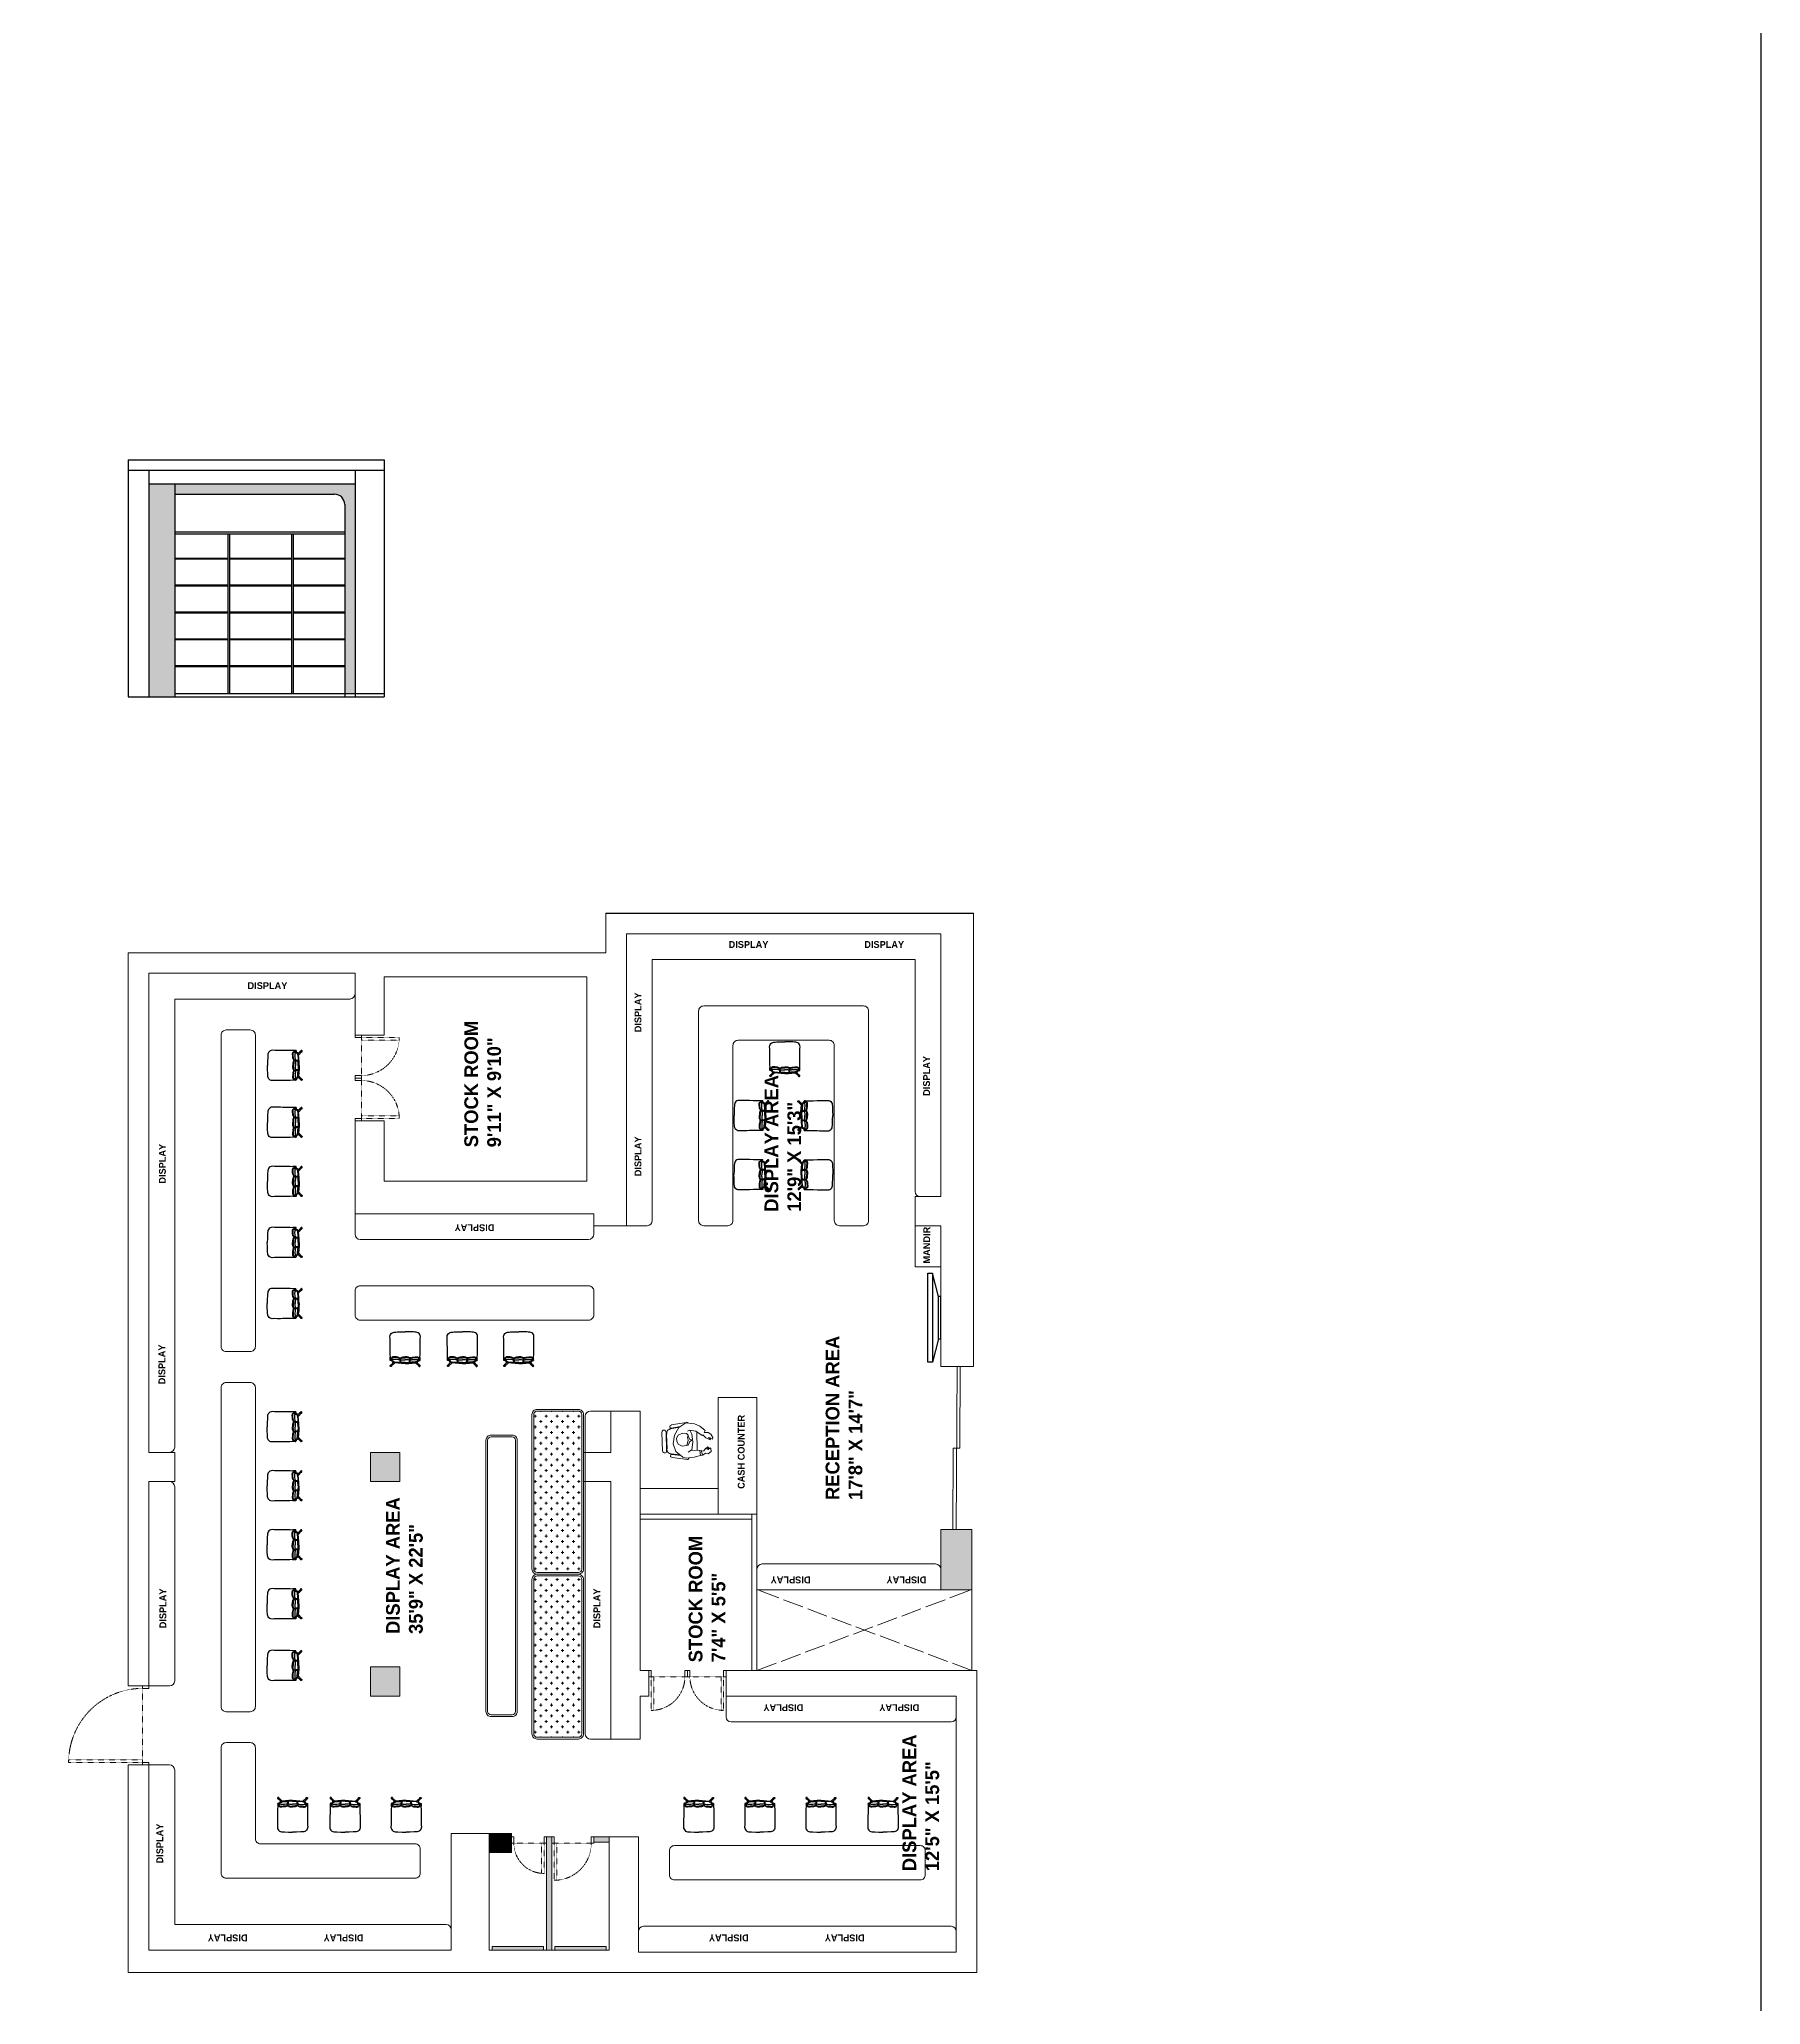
# Model space of a CAD drawing. Header units: inches. Extents: x -4677 to 18437, y -5264 to 2453.
# Drawn here: x 10572 to 11575, y -4541 to -3397 of the extents above; entities that cross this region are included whole.
import ezdxf

# ---------------------------------------------------------------- set-up
doc = ezdxf.new("R2010")
doc.units = ezdxf.units.IN
for name, pattern in [('ACAD_ISO02W100', [15, 12, -3]), ('AUDIT_D_060311083008-3', [0]), ('DASHED2', [0.375, 0.25, -0.125]), ('HIDDEN', [0.375, 0.25, -0.125])]:
    doc.linetypes.add(name, pattern=pattern)
for name, color, linetype in [('A-DOOR', 251, 'AUDIT_D_060311083008-3'), ('A-Door-Frame', 1, 'Continuous'), ('A-Door-Swing', 8, 'HIDDEN'), ('IEL-HATCH-002', 7, 'Continuous'), ('line_cad-block.com', 250, 'Continuous'), ('PDF11_PDF_CH', 7, 'Continuous')]:
    doc.layers.add(name, color=color, linetype=linetype)
doc.styles.add('HEMI', font='stylu.ttf')

# ---------------------------------------------------------------- blocks, each defined once
blk = doc.blocks.new('*U7')
at = {"layer": 'A-Door-Frame', "lineweight": 5}
for p, q in [((0, -100), (0, 0)), ((668, -100), (668, 0))]:
    blk.add_line(p, q, dxfattribs=at)
for points in [[(0, -100), (40, -100), (40, 0), (0, 0)], [(668, -100), (628, -100), (628, 0), (668, 0)]]:
    blk.add_lwpolyline(points, dxfattribs=at)
at = {"layer": 'A-Door-Swing', "linetype": 'DASHED2', "lineweight": 5}
blk.add_line((45, 0), (633, 0), dxfattribs=at)
blk.add_lwpolyline([(40, 0), (40, 588), (80, 588), (80, 0)], close=True, dxfattribs=at)
blk.add_arc((40, 0), 588, 360, 90, dxfattribs=at)
blk = doc.blocks.new('*U8')
at = {"layer": 'A-Door-Frame', "lineweight": 5}
for p, q in [((0, -100), (0, 0)), ((559, -100), (559, 0))]:
    blk.add_line(p, q, dxfattribs=at)
for points in [[(0, -100), (40, -100), (40, 0), (0, 0)], [(559, -100), (519, -100), (519, 0), (559, 0)]]:
    blk.add_lwpolyline(points, dxfattribs=at)
at = {"layer": 'A-Door-Swing', "linetype": 'DASHED2', "lineweight": 5}
blk.add_line((44, 0), (523, 0), dxfattribs=at)
blk.add_lwpolyline([(40, 0), (40, 479), (80, 479), (80, 0)], close=True, dxfattribs=at)
blk.add_arc((40, 0), 479, 360, 90, dxfattribs=at)
blk = doc.blocks.new('wf')
at = {"layer": 'PDF11_PDF_CH', "lineweight": 5}
for points in [[(-7099.3, -1906.5), (-7098.7, -1901.3, -0.458817), (-7095.7, -1898.8)], [(-7085.9, -1898.3, 0.414213), (-7085, -1897.3), (-7085, -1896.9)], [(-7102, -1910.7, 0.414214), (-7101, -1911.6), (-7101.1, -1911.6)], [(-7099, -1901.8, 0.414213), (-7100, -1900.8), (-7099.9, -1900.8)], [(-7082.8, -1906.5), (-7083.7, -1901.4, -0.414214), (-7082.8, -1900.4)]]:
    blk.add_lwpolyline(points, format="xyb", dxfattribs=at)
for points in [[(-7098.2, -1897.2), (-7098.2, -1897.6)], [(-7086, -1895.9), (-7097.3, -1896.2)], [(-7097.2, -1898.6), (-7086, -1898.3)], [(-7095.8, -1898.9), (-7087.3, -1898.6)], [(-7100.9, -1901.8), (-7102, -1910.7)], [(-7099.7, -1906.9), (-7099, -1901.7)], [(-7096.4, -1913.3), (-7097.7, -1911.1)], [(-7093.6, -1910.3), (-7092.5, -1910.8), (-7090.8, -1911.1), (-7089.2, -1910.8), (-7087.8, -1911.2), (-7086.9, -1910.1), (-7086.6, -1908), (-7087.8, -1905.3), (-7089.5, -1904.4), (-7091.4, -1904.5), (-7093.1, -1905.3), (-7094.2, -1907.6), (-7093.6, -1911.2), (-7091.5, -1912.1), (-7091, -1913.1), (-7090.6, -1913), (-7090.2, -1912), (-7088.2, -1911.2)], [(-7085, -1912.1), (-7085.5, -1910.8)], [(-7084.1, -1900.9), (-7083.2, -1906)], [(-7082.8, -1900.3), (-7082.9, -1900.4)], [(-7081.9, -1901.3), (-7080.4, -1910.1)], [(-7096.8, -1917.9), (-7099.6, -1918.3)], [(-7097.2, -1918.9), (-7099.6, -1919.5)], [(-7096, -1916.3), (-7086, -1916.1)]]:
    blk.add_lwpolyline(points, dxfattribs=at)
blk.add_lwpolyline([(-7096.5, -1913.3), (-7091.8, -1913.9), (-7087.3, -1913.3), (-7085, -1912.1), (-7085.4, -1915.6), (-7088.1, -1919.3), (-7087.7, -1919.7), (-7089.4, -1921.4), (-7090.6, -1924), (-7090.1, -1924.2), (-7089.1, -1922.9), (-7089.3, -1923.9), (-7090.2, -1925.4), (-7089.1, -1925.6), (-7087.2, -1924.3), (-7086.3, -1922.7), (-7086.2, -1920.4), (-7085.1, -1921), (-7082.6, -1917.9), (-7081.3, -1914.9), (-7080.7, -1909.7), (-7083.4, -1905.7), (-7087.8, -1903.1), (-7092.8, -1902.5), (-7097.3, -1903.9), (-7100.6, -1908), (-7101.3, -1910), (-7100.6, -1914.7), (-7099.7, -1918.3), (-7099.5, -1919.4), (-7098.3, -1921.5), (-7098.7, -1922.7), (-7097.4, -1924.5), (-7095.5, -1924.4), (-7095.2, -1923.9), (-7096.1, -1922.8), (-7096, -1922), (-7095.2, -1922.9), (-7094.7, -1922.7), (-7095.5, -1921.2), (-7097, -1920.2), (-7097.2, -1918.9), (-7096.7, -1918.9), (-7096.9, -1917.8), (-7096.7, -1917.7)], close=True, dxfattribs=at)
for centre, radius, start, end in [((-7097.2, -1897.3), 0.983, 90.3735, 180.3735), ((-7097.2, -1897.6), 0.983, 180.9887, 270.9888), ((-7086.7, -1901.3), 2.61, 5.8667, 102.464), ((-7085.9, -1897), 0.983, 1.8072, 91.8073), ((-7099.8, -1901.8), 0.983, 91.192, 181.192), ((-7082.9, -1901.4), 0.983, 1.604, 91.604), ((-7081.3, -1910.2), 0.983, 295.8673, 1.5711), ((-7101.1, -1910.5), 1.15, 271.0278, 275.4764), ((-7096.1, -1912.3), 4.02, 263.3806, 271.247), ((-7086.1, -1912.1), 4.02, 271.5931, 275.6031)]:
    blk.add_arc(centre, radius, start, end, dxfattribs=at)
blk = doc.blocks.new('*U12')
at = {"layer": 'A-Door-Frame', "lineweight": 5}
for p, q in [((0, -100), (0, 0)), ((682, -100), (682, 0))]:
    blk.add_line(p, q, dxfattribs=at)
for points in [[(0, -100), (40, -100), (40, 0), (0, 0)], [(682, -100), (642, -100), (642, 0), (682, 0)]]:
    blk.add_lwpolyline(points, dxfattribs=at)
at = {"layer": 'A-Door-Swing', "linetype": 'DASHED2', "lineweight": 5}
blk.add_line((45, 0), (647, 0), dxfattribs=at)
blk.add_lwpolyline([(40, 0), (40, 602), (80, 602), (80, 0)], close=True, dxfattribs=at)
blk.add_arc((40, 0), 602, 360, 90, dxfattribs=at)
blk = doc.blocks.new('*U13')
at = {"layer": 'A-Door-Frame', "lineweight": 5}
for p, q in [((0, -100), (0, 0)), ((614, -100), (614, 0))]:
    blk.add_line(p, q, dxfattribs=at)
for points in [[(0, -100), (40, -100), (40, 0), (0, 0)], [(614, -100), (574, -100), (574, 0), (614, 0)]]:
    blk.add_lwpolyline(points, dxfattribs=at)
at = {"layer": 'A-Door-Swing', "linetype": 'DASHED2', "lineweight": 5}
blk.add_line((45, 0), (578, 0), dxfattribs=at)
blk.add_lwpolyline([(40, 0), (40, 534), (80, 534), (80, 0)], close=True, dxfattribs=at)
blk.add_arc((40, 0), 534, 360, 90, dxfattribs=at)
blk = doc.blocks.new('erh')
at = {"ltscale": 7}
for p, q in [((3599.4, 764.2), (3585.8, 760.7)), ((3624, 764.2), (3637.6, 760.7))]:
    blk.add_line(p, q, dxfattribs=at)
for p, q in [((3624, 765.5), (3599.4, 765.5)), ((3599.4, 765.5), (3599.4, 764.2)), ((3624, 764.2), (3599.4, 764.2)), ((3624, 764.2), (3624, 765.5))]:
    blk.add_line(p, q)
blk.add_lwpolyline([(3585.8, 760.7), (3637.6, 760.7), (3637.6, 758), (3585.8, 758)], close=True, dxfattribs=at)
blk = doc.blocks.new('*U9')
at = {"layer": 'A-Door-Frame', "lineweight": 5}
for p, q in [((0, -100), (0, 0)), ((1255, -100), (1255, 0))]:
    blk.add_line(p, q, dxfattribs=at)
for points in [[(0, -100), (40, -100), (40, 0), (0, 0)], [(1255, -100), (1215, -100), (1215, 0), (1255, 0)]]:
    blk.add_lwpolyline(points, dxfattribs=at)
at = {"layer": 'A-Door-Swing', "linetype": 'DASHED2', "lineweight": 5}
blk.add_line((51, 0), (1225, 0), dxfattribs=at)
blk.add_lwpolyline([(40, 0), (40, 1175), (80, 1175), (80, 0)], close=True, dxfattribs=at)
blk.add_arc((40, 0), 1175, 360, 90, dxfattribs=at)
blk = doc.blocks.new('LEADCHAIR Executive 2014')
at = {"layer": 'line_cad-block.com', "color": 252, "true_color": 0x939598}
for points in [[(-256, 130), (-260, 128), (-262, 121), (-263, 116), (-265, 102), (-267, 55), (-267, -5), (-269, -78), (-270, -119), (-270, -168), (-270, -225), (-272, -265), (-270, -285), (-263, -303), (-251, -320), (-234, -334), (-217, -342), (-199, -346), (-170, -348), (-146, -350), (-73, -353), (0, -354)], [(-239, 254), (-241, 256), (-243, 261), (-246, 264), (-249, 267), (-253, 268), (-257, 268), (-260, 267), (-264, 264), (-266, 261), (-267, 257), (-267, 253), (-266, 250), (-264, 246), (-260, 244), (-254, 240)], [(-265, 159), (-265, 159), (-266, 159), (-266, 150), (-266, 142), (-266, 139), (-266, 104)], [(-263, 146), (-264, 146), (-264, 146), (-265, 145), (-265, 144), (-266, 131)], [(-186, 201), (-248, 262), (-251, 265), (-253, 265), (-256, 265), (-259, 265), (-262, 262), (-264, 260), (-265, 257), (-264, 254), (-264, 251), (-262, 249), (-241, 227), (-211, 196)], [(0, 214), (-64, 213), (-127, 208), (-190, 201), (-202, 199), (-211, 196), (-219, 194), (-223, 191), (-227, 184), (-247, 135), (-249, 131), (-251, 130), (-253, 131), (-255, 136), (-259, 147), (-262, 153), (-265, 159)], [(-234, 166), (-245, 164), (-252, 163), (-265, 159)], [(0, 210), (-63, 207), (-126, 203), (-190, 196), (-196, 195), (-204, 193), (-210, 192), (-216, 190), (-220, 188), (-223, 184), (-226, 176), (-245, 133), (-251, 124), (-253, 125), (-263, 146)], [(-98, 152), (-96, 152), (-93, 152), (-92, 152), (-93, 147), (-93, 143), (-94, 138), (-94, 134), (-95, 129), (-96, 124), (-96, 123), (-102, 120), (-107, 118), (-111, 116), (-128, 112), (-140, 110), (-170, 108), (-192, 107), (-204, 107), (-224, 108), (-229, 109), (-241, 113), (-244, 114), (-241, 121), (-237, 132), (-233, 142), (-232, 146), (-229, 151)], [(-96, 123), (-99, 119), (-107, 112), (-117, 105), (-131, 101), (-157, 98), (-180, 97), (-198, 95), (-214, 95), (-221, 97), (-227, 99), (-233, 101), (-237, 105), (-240, 108), (-242, 112), (-243, 113)], [(-92, 195), (-90, 194), (-89, 192), (-90, 180), (-92, 155), (-99, 151), (-106, 149), (-116, 146), (-120, 145), (-142, 142), (-168, 141), (-190, 141), (-206, 142), (-224, 145), (-230, 146), (-230, 147), (-228, 153), (-221, 173), (-219, 176), (-217, 178), (-210, 181), (-199, 184), (-193, 185), (-186, 187), (-130, 192), (-111, 193), (-92, 195)], [(-102, 115), (-89, 115)], [(-89, 115), (-86, 115), (-81, 114), (-73, 111)], [(-71, 153), (-76, 153), (-79, 152), (-80, 152), (-80, 149), (-81, 144), (-82, 136), (-83, 130), (-84, 124), (-67, 117), (-50, 115), (0, 113)], [(-84, 124), (-73, 110), (-68, 107), (-60, 103), (-48, 100), (-39, 99), (-34, 98), (0, 98)], [(0, 198), (-74, 197), (-74, 195), (-75, 193), (-76, 181), (-79, 156), (-78, 155), (-76, 154), (-71, 152), (-57, 148), (-44, 147), (-25, 146), (0, 146)], [(0, 214), (64, 213), (127, 208), (190, 201), (202, 199), (211, 196), (219, 194), (223, 191), (227, 184), (247, 135), (249, 131), (251, 130), (253, 131), (255, 136), (259, 147), (262, 153), (265, 159)], [(0, 210), (63, 207), (126, 203), (190, 196), (196, 195), (204, 193), (210, 192), (216, 190), (220, 188), (223, 184), (226, 176), (245, 133), (251, 124), (253, 125), (263, 146)], [(0, 198), (74, 197), (74, 195), (75, 193), (76, 181), (79, 156), (78, 155), (76, 154), (71, 152), (57, 148), (44, 147), (25, 146), (0, 146)], [(71, 153), (76, 153), (79, 152), (80, 152), (80, 149), (81, 144), (82, 136), (83, 130), (84, 124), (67, 117), (50, 115), (0, 113)], [(256, 130), (260, 128), (262, 121), (263, 116), (265, 102), (267, 55), (267, -5), (269, -78), (270, -119), (270, -168), (270, -225), (272, -265), (270, -285), (263, -303), (251, -320), (234, -334), (217, -342), (199, -346), (170, -348), (146, -350), (73, -353), (0, -354)], [(84, 124), (73, 110), (68, 107), (60, 103), (48, 100), (39, 99), (34, 98), (0, 98)], [(89, 115), (86, 115), (81, 114), (73, 111)], [(92, 195), (90, 194), (89, 192), (90, 180), (92, 155), (99, 151), (106, 149), (116, 146), (120, 145), (142, 142), (168, 141), (190, 141), (206, 142), (224, 145), (230, 146), (230, 147), (228, 153), (221, 173), (219, 176), (217, 178), (210, 181), (199, 184), (193, 185), (186, 187), (130, 192), (111, 193), (92, 195)], [(102, 115), (89, 115)], [(98, 152), (96, 152), (93, 152), (92, 152), (93, 147), (93, 143), (94, 138), (94, 134), (95, 129), (96, 124), (96, 123), (102, 120), (107, 118), (111, 116), (128, 112), (140, 110), (170, 108), (192, 107), (204, 107), (224, 108), (229, 109), (241, 113), (244, 114), (241, 121), (237, 132), (233, 142), (232, 146), (229, 151)], [(96, 123), (99, 119), (107, 112), (117, 105), (131, 101), (157, 98), (180, 97), (198, 95), (214, 95), (221, 97), (227, 99), (233, 101), (237, 105), (240, 108), (242, 112), (243, 113)], [(186, 201), (248, 262), (251, 265), (253, 265), (256, 265), (259, 265), (262, 262), (264, 260), (265, 257), (264, 254), (264, 251), (262, 249), (241, 227), (211, 196)], [(234, 166), (245, 164), (252, 163), (265, 159)], [(239, 254), (241, 256), (243, 261), (246, 264), (249, 267), (253, 268), (257, 268), (260, 267), (264, 264), (266, 261), (267, 257), (267, 253), (266, 250), (264, 246), (260, 244), (254, 240)], [(263, 146), (264, 146), (264, 146), (265, 145), (265, 144), (266, 131)], [(265, 159), (265, 159), (266, 159), (266, 150), (266, 142), (266, 139), (266, 104)]]:
    blk.add_lwpolyline(points, dxfattribs=at)

msp = doc.modelspace()

# ---------------------------------------------------------------- hatches: boundary and pattern name
at = {"layer": 'IEL-HATCH-002', "true_color": 0x939598, "transparency": 33554687}
h = msp.add_hatch(color=252, dxfattribs=at)
h.dxf.hatch_style = 1
h.paths.add_polyline_path([(9648.4, -3662.13), (9487.4, -3662.13), (9487.4, -3784.13), (9493.4, -3784.13), (9493.4, -3674.13, -0.4142136), (9499.4, -3668.13), (9648.4, -3668.13)])
h.paths.add_polyline_path([(9663.4, -3662.13), (9648.4, -3662.13), (9648.4, -3784.13), (9663.4, -3784.13)])
h.paths.add_polyline_path([(10182.61, -3655.71), (9924.64, -3655.71), (9924.64, -3661.61), (10170.64, -3661.61, -0.4142136), (10176.64, -3667.61), (10176.61, -3777.71), (10182.59, -3777.71)])
h.paths.add_polyline_path([(10463.61, -3655.71), (10199.61, -3655.71), (10199.61, -3777.71), (10205.61, -3777.71), (10205.61, -3667.71, -0.4142136), (10211.61, -3661.71), (10463.61, -3661.71)])
h.paths.add_polyline_path([(10478.61, -3655.71), (10463.61, -3655.71), (10463.61, -3777.71), (10478.61, -3777.71)])
h.paths.add_polyline_path([(9909.61, -3655.71), (9909.61, -3777.71), (9924.61, -3777.71), (9924.62, -3762.04), (9924.61, -3762.04), (9924.61, -3761.54), (9924.62, -3746.38), (9924.61, -3746.38), (9924.62, -3746.38), (9924.62, -3730.71), (9924.61, -3730.71), (9924.61, -3730.21), (9924.62, -3715.04), (9924.61, -3715.04), (9924.61, -3714.54), (9924.62, -3699.38), (9924.61, -3699.38), (9924.61, -3698.88), (9924.64, -3655.71)])
h.paths.add_polyline_path([(10756.29, -3655.71), (10651.29, -3655.71), (10651.29, -3661.71), (10744.29, -3661.71, -0.4142136), (10750.29, -3667.71), (10750.29, -3777.71), (10756.29, -3777.71)])
h.paths.add_polyline_path([(10651.29, -3655.71), (10636.29, -3655.71), (10636.29, -3779.71), (10651.29, -3779.71)])
at = {"layer": 'IEL-HATCH-002', "lineweight": 5, "true_color": 0x939598, "transparency": 33554687}
h = msp.add_hatch(dxfattribs=at)
h.set_pattern_fill('CROSS', color=252, scale=0.5, angle=90)
h.set_pattern_definition([(90, (11759.7237, -12540.115), (-3.175, 3.175), [1.5875, -4.7625]), (180, (11760.5174, -12539.3212), (-3.175, -3.175), [1.5875, -4.7625])])
h.paths.add_polyline_path([(10862.29, -4291.68, 0.4142136), (10860.29, -4293.68), (10860.29, -4383.68, 0.4142136), (10862.29, -4385.68), (10886.29, -4385.68, 0.4142136), (10888.29, -4383.68), (10888.29, -4293.68, 0.4142136), (10886.29, -4291.68)])
h.paths.add_polyline_path([(10862.29, -4195.68, 0.4142136), (10860.29, -4197.68), (10860.29, -4287.68, 0.4142136), (10862.29, -4289.68), (10886.29, -4289.68, 0.4142136), (10888.29, -4287.68), (10888.29, -4197.68, 0.4142136), (10886.29, -4195.68)])
at = {"layer": 'IEL-HATCH-002', "lineweight": 5, "true_color": 0x636466, "transparency": 33554687}
h = msp.add_hatch(color=251, dxfattribs=at)
h.dxf.hatch_style = 1
h.paths.add_polyline_path([(10765.29, -4344.73), (10765.29, -4361.73), (10782.29, -4361.73), (10782.29, -4344.73)])
h.paths.add_polyline_path([(10765.29, -4219.73), (10765.29, -4236.73), (10782.29, -4236.73), (10782.29, -4219.73)])
at = {"layer": 'IEL-HATCH-002', "lineweight": 5, "true_color": 0x939598, "transparency": 33554687}
h = msp.add_hatch(color=252, dxfattribs=at)
h.dxf.hatch_style = 1
h.paths.add_polyline_path([(11097.29, -4264.73), (11097.29, -4299.73), (11115.29, -4299.73), (11115.29, -4264.73)])
h = msp.add_hatch(color=252, dxfattribs=at)
h.dxf.hatch_style = 1
h.paths.add_polyline_path([(10834.29, -4441.73), (10834.29, -4452.73), (10847.41, -4452.73), (10847.41, -4447.4), (10847.29, -4447.4), (10847.29, -4443.73), (10847.41, -4443.73), (10847.41, -4441.73)])
at = {"layer": 'IEL-HATCH-002', "lineweight": 5, "true_color": 0xc6a88b, "transparency": 33554687}
h = msp.add_hatch(color=43, dxfattribs=at)
h.dxf.hatch_style = 1
h.paths.add_polyline_path([(10867.79, -4443.73), (10867.79, -4447.4), (10867.79, -4509.73), (10870.79, -4509.73), (10870.79, -4443.73)])
h.paths.add_polyline_path([(10895.29, -4443.73), (10895.29, -4446.73), (10904.29, -4446.73), (10904.29, -4443.73)])
at = {"layer": 'IEL-HATCH-002', "lineweight": 5, "true_color": 0xadddf7, "transparency": 33554687}
h = msp.add_hatch(color=141, dxfattribs=at)
h.dxf.hatch_style = 1
h.paths.add_polyline_path([(10872.66, -4507.59), (10872.66, -4509.73), (10902.45, -4509.73), (10902.45, -4507.59)])
h.paths.add_polyline_path([(10836.16, -4507.59), (10836.16, -4509.73), (10865.95, -4509.73), (10865.95, -4507.59)])

# ---------------------------------------------------------------- linework, layer by layer
for p, q in [((10624.29, -3641.71), (10624.29, -3779.71)), ((10624.29, -3641.71), (10773.29, -3641.71)), ((10624.29, -3647.71), (10773.29, -3647.71)), ((10636.29, -3647.71), (10636.29, -3779.71)), ((10756.29, -3647.71), (10756.29, -3779.71)), ((10773.29, -3641.71), (10773.29, -3779.71)), ((10636.29, -3655.71), (10756.29, -3655.71)), ((10636.29, -3655.71), (10756.29, -3655.71)), ((10651.29, -3655.71), (10651.29, -3779.71)), ((10651.29, -3661.71), (10744.29, -3661.71)), ((10750.29, -3667.71), (10750.29, -3779.71)), ((10651.29, -3683.71), (10750.29, -3683.71)), ((10651.29, -3684.71), (10750.29, -3684.71)), ((10682.29, -3684.71), (10682.29, -3777.71)), ((10683.29, -3684.71), (10683.29, -3777.71)), ((10719.29, -3684.71), (10719.29, -3777.71)), ((10720.29, -3684.71), (10720.29, -3777.71)), ((10624.29, -3779.71), (10773.29, -3779.71)), ((10651.29, -3777.71), (10773.29, -3777.71)), ((10902.29, -3905.73), (11116.29, -3905.73))]:
    msp.add_line(p, q)
at = {"color": 143, "true_color": 0x7aafdf}
for p, q in [((10651.29, -3698.88), (10682.29, -3698.88)), ((10651.29, -3699.38), (10682.29, -3699.38)), ((10683.29, -3698.88), (10719.29, -3698.88)), ((10683.29, -3699.38), (10719.29, -3699.38)), ((10720.29, -3698.88), (10750.29, -3698.88)), ((10720.29, -3699.38), (10750.29, -3699.38)), ((10651.29, -3714.54), (10682.29, -3714.54)), ((10651.29, -3715.04), (10682.29, -3715.04)), ((10683.29, -3714.54), (10719.29, -3714.54)), ((10683.29, -3715.04), (10719.29, -3715.04)), ((10720.29, -3714.54), (10750.29, -3714.54)), ((10720.29, -3715.04), (10750.29, -3715.04)), ((10651.29, -3730.21), (10682.29, -3730.21)), ((10651.29, -3730.71), (10682.29, -3730.71)), ((10683.29, -3730.21), (10719.29, -3730.21)), ((10683.29, -3730.71), (10719.29, -3730.71)), ((10720.29, -3730.21), (10750.29, -3730.21)), ((10720.29, -3730.71), (10750.29, -3730.71)), ((10651.29, -3745.88), (10682.29, -3745.88)), ((10651.29, -3746.38), (10682.29, -3746.38)), ((10683.29, -3745.88), (10719.29, -3745.88)), ((10683.29, -3746.38), (10719.29, -3746.38)), ((10720.29, -3745.88), (10750.29, -3745.88)), ((10720.29, -3746.38), (10750.29, -3746.38)), ((10651.29, -3761.54), (10682.29, -3761.54)), ((10651.29, -3762.04), (10682.29, -3762.04)), ((10683.29, -3761.54), (10719.29, -3761.54)), ((10683.29, -3762.04), (10719.29, -3762.04)), ((10720.29, -3761.54), (10750.29, -3761.54)), ((10720.29, -3762.04), (10750.29, -3762.04))]:
    msp.add_line(p, q, dxfattribs=at)
at = {"lineweight": 5}
for p, q in [((10902.29, -3905.73), (10902.29, -3928.73)), ((11116.29, -4169.73), (11116.29, -3905.73)), ((11097.29, -3917.73), (10914.29, -3917.73)), ((10914.29, -3917.73), (10914.29, -4087.73)), ((11097.29, -4070.73), (11097.29, -3917.73)), ((10902.29, -3928.73), (10624.29, -3928.73)), ((10624.29, -3928.73), (10624.29, -4355.73)), ((11082.29, -3932.73), (10929.29, -3932.73)), ((10929.29, -3932.73), (10929.29, -4084.73)), ((11082.29, -4067.73), (11082.29, -3932.73)), ((10756.29, -3940.73), (10636.29, -3940.73)), ((10636.29, -3940.73), (10636.29, -4219.73)), ((10756.29, -3976.73), (10756.29, -3940.73)), ((10756.29, -3940.73), (10756.29, -3952.73)), ((10891.29, -3942.73), (10773.29, -3942.73)), ((10773.29, -3942.73), (10773.29, -3976.73)), ((10891.29, -4061.73), (10891.29, -3942.73)), ((10753.29, -3955.73), (10651.29, -3955.73)), ((10651.29, -3955.73), (10651.29, -4216.73)), ((10773.29, -3976.73), (10756.29, -3976.73)), ((10756.29, -4080.73), (10756.29, -4026.73)), ((10756.29, -4026.73), (10773.29, -4026.73)), ((10773.29, -4026.73), (10773.29, -4061.73)), ((10773.29, -4061.73), (10891.29, -4061.73)), ((11082.29, -4087.73), (11082.29, -4070.73)), ((11082.29, -4070.73), (11097.29, -4070.73)), ((11085.29, -4070.73), (11097.29, -4070.73)), ((10895.29, -4080.73), (10756.29, -4080.73)), ((10756.29, -4080.73), (10756.29, -4092.73)), ((10895.29, -4092.73), (10895.29, -4080.73)), ((10759.29, -4095.73), (10892.29, -4095.73)), ((10914.29, -4087.73), (10895.29, -4087.73)), ((10914.29, -4087.73), (10926.29, -4087.73)), ((11097.29, -4087.73), (11082.29, -4087.73)), ((11097.29, -4169.73), (11097.29, -4087.73)), ((11116.29, -4169.73), (11097.29, -4169.73)), ((11105.79, -4169.73), (11105.79, -4169.73)), ((10890.29, -4198.73), (10890.29, -4383.73)), ((10905.29, -4195.73), (10893.29, -4195.73)), ((10905.29, -4219.73), (10905.29, -4195.73)), ((10905.29, -4195.73), (10922.29, -4195.73)), ((10636.29, -4219.73), (10651.29, -4219.73)), ((10636.29, -4219.73), (10648.29, -4219.73)), ((10651.29, -4219.73), (10651.29, -4236.73)), ((10651.29, -4219.73), (10651.29, -4236.73)), ((10889.29, -4236.73), (10889.29, -4219.73)), ((10889.29, -4219.73), (10905.29, -4219.73)), ((11104.54, -4217.22), (11108.3, -4217.24)), ((10651.29, -4236.73), (10636.29, -4236.73)), ((10636.29, -4236.73), (10636.29, -4355.73)), ((10636.29, -4236.73), (10648.29, -4236.73)), ((10651.29, -4239.73), (10651.29, -4352.73)), ((10905.29, -4236.73), (10889.29, -4236.73)), ((10967.62, -4240.73), (10922.29, -4240.73)), ((10922.29, -4255.73), (10982.29, -4255.73)), ((10990.29, -4255.73), (10922.29, -4255.73)), ((10987.29, -4346.73), (10987.29, -4255.73)), ((10990.29, -4346.73), (10990.29, -4255.73)), ((10987.29, -4258.73), (10922.29, -4258.73)), ((11097.29, -4299.73), (11097.29, -4264.73)), ((11097.29, -4264.73), (11115.29, -4264.73)), ((11107.29, -4264.74), (11107.29, -4264.73)), ((11115.29, -4264.73), (11115.29, -4299.73)), ((10990.29, -4287.73), (10990.29, -4299.73)), ((10993.29, -4284.73), (11094.29, -4284.73)), ((11097.29, -4299.73), (11097.29, -4287.73)), ((10990.29, -4346.73), (10990.29, -4299.73)), ((10990.29, -4299.73), (11006.29, -4299.73)), ((10990.29, -4299.73), (10990.29, -4299.73)), ((11006.29, -4299.73), (11097.29, -4299.73)), ((11115.29, -4299.73), (11097.29, -4299.73)), ((11115.29, -4299.73), (11115.29, -4346.73)), ((10782.29, -4344.73), (10765.29, -4344.73)), ((10765.29, -4344.73), (10765.29, -4361.73)), ((10782.29, -4361.73), (10782.29, -4344.73)), ((10922.29, -4346.73), (10927.29, -4346.73)), ((10927.29, -4346.73), (10927.29, -4361.73)), ((10972.29, -4361.73), (10972.29, -4346.73)), ((10972.29, -4346.73), (10990.29, -4346.73)), ((10990.29, -4346.73), (11115.29, -4346.73)), ((11115.29, -4346.73), (11118.29, -4346.73)), ((11118.29, -4522.73), (11118.29, -4346.73)), ((10624.29, -4355.73), (10636.29, -4355.73)), ((10636.29, -4355.73), (10648.29, -4355.73)), ((10765.29, -4361.73), (10782.29, -4361.73)), ((10927.29, -4361.73), (10922.29, -4361.73)), ((10922.29, -4361.73), (10922.29, -4386.73)), ((11106.29, -4361.73), (10972.29, -4361.73)), ((10972.29, -4361.73), (10972.29, -4373.73)), ((11106.29, -4510.73), (11106.29, -4361.73)), ((11106.29, -4361.73), (11106.29, -4373.73)), ((11103.29, -4376.73), (10975.29, -4376.73)), ((10893.29, -4386.73), (10905.29, -4386.73)), ((10922.29, -4386.73), (10905.29, -4386.73)), ((10624.29, -4401.73), (10624.29, -4522.73)), ((10624.29, -4401.73), (10636.29, -4401.73)), ((10636.29, -4401.73), (10636.29, -4509.73)), ((10636.29, -4401.73), (10648.29, -4401.73)), ((10651.29, -4404.73), (10651.29, -4494.73)), ((10812.29, -4509.73), (10812.29, -4441.73)), ((10812.29, -4441.73), (10834.29, -4441.73)), ((10834.29, -4441.73), (10834.29, -4452.73)), ((10834.29, -4441.73), (10847.41, -4441.73)), ((10847.41, -4441.73), (10847.41, -4452.73)), ((10870.79, -4443.73), (10867.79, -4443.73)), ((10867.79, -4443.73), (10867.79, -4509.73)), ((10870.79, -4443.73), (10870.79, -4509.73)), ((10904.29, -4443.73), (10895.29, -4443.73)), ((10895.29, -4443.73), (10895.29, -4446.73)), ((10895.29, -4446.73), (10904.29, -4446.73)), ((10904.29, -4509.73), (10904.29, -4443.73)), ((10904.29, -4443.73), (10921.29, -4443.73)), ((10921.29, -4443.73), (10921.29, -4510.73)), ((10834.29, -4452.73), (10834.29, -4509.73)), ((10847.41, -4452.73), (10834.29, -4452.73)), ((10651.29, -4494.73), (10809.29, -4494.73)), ((10812.29, -4509.73), (10812.29, -4497.73)), ((10924.29, -4495.73), (11103.29, -4495.73)), ((10636.29, -4509.73), (10812.29, -4509.73)), ((10636.29, -4509.73), (10651.29, -4509.73)), ((10834.29, -4509.73), (10904.29, -4509.73)), ((10921.29, -4510.73), (10921.29, -4498.73)), ((11106.29, -4510.73), (11106.29, -4498.73)), ((10921.29, -4510.73), (11106.29, -4510.73)), ((10624.29, -4522.73), (11118.29, -4522.73))]:
    msp.add_line(p, q, dxfattribs=at)
at = {"color": 9, "linetype": 'ACAD_ISO02W100', "lineweight": 5, "true_color": 0xc7c8ca}
for p, q in [((11115.29, -4346.73), (10990.29, -4299.73)), ((10990.29, -4346.73), (11115.29, -4299.73))]:
    msp.add_line(p, q, dxfattribs=at)
msp.add_lwpolyline([(6058.37, -1453.63), (11574.61, -1453.63), (11574.61, -5263.73), (6058.37, -5263.73)], close=True)
at = {"lineweight": 5}
for points in [[(11055.29, -4084.73), (11055.29, -3962.73, 0.4142136), (11052.29, -3959.73), (10959.29, -3959.73, 0.4142136), (10956.29, -3962.73), (10956.29, -4084.73, 0.4142136), (10959.29, -4087.73), (10973.29, -4087.73, 0.4142136), (10976.29, -4084.73), (10976.29, -3982.73, -0.4142136), (10979.29, -3979.73), (11032.29, -3979.73, -0.4142136), (11035.29, -3982.73), (11035.29, -4084.73, 0.4142136), (11038.29, -4087.73), (11052.29, -4087.73, 0.4142136)], [(10698.29, -3976.73, 0.4142136), (10695.29, -3973.73), (10681.29, -3973.73, 0.4142136), (10678.29, -3976.73), (10678.29, -4158.04, 0.4142136), (10681.29, -4161.04), (10695.29, -4161.04, 0.4142136), (10698.29, -4158.04)], [(10756.29, -4125.73), (10756.29, -4139.73, 0.4142136), (10759.29, -4142.73), (10892.29, -4142.73, 0.4142136), (10895.29, -4139.73), (10895.29, -4125.73, 0.4142136), (10892.29, -4122.73), (10759.29, -4122.73, 0.4142136)], [(10698.29, -4367.76), (10698.29, -4182.04, 0.4142136), (10695.29, -4179.04), (10681.29, -4179.04, 0.4142136), (10678.29, -4182.04), (10678.29, -4367.76, 0.4142136), (10681.29, -4370.76), (10695.29, -4370.76, 0.4142136)], [(10862.29, -4194.68), (10886.29, -4194.68, -0.4142136), (10889.29, -4197.68), (10889.29, -4287.68, -0.4142136), (10886.29, -4290.68), (10862.29, -4290.68, -0.4142136), (10859.29, -4287.68), (10859.29, -4197.68, -0.4142136)], [(10862.29, -4195.68), (10886.29, -4195.68, -0.4142136), (10888.29, -4197.68), (10888.29, -4287.68, -0.4142136), (10886.29, -4289.68), (10862.29, -4289.68, -0.4142136), (10860.29, -4287.68), (10860.29, -4197.68, -0.4142136)], [(10832.5, -4370.61), (10832.5, -4212.68, -0.4142136), (10835.5, -4209.68), (10847.7, -4209.68, -0.4142136), (10850.7, -4212.68), (10850.7, -4370.61, -0.4142136), (10847.7, -4373.61), (10835.5, -4373.61, -0.4142136)], [(10833.5, -4370.61), (10833.5, -4212.68, -0.4142136), (10835.5, -4210.68), (10847.7, -4210.68, -0.4142136), (10849.7, -4212.68), (10849.7, -4370.61, -0.4142136), (10847.7, -4372.61), (10835.5, -4372.61, -0.4142136)], [(10862.29, -4290.68), (10886.29, -4290.68, -0.4142136), (10889.29, -4293.68), (10889.29, -4383.68, -0.4142136), (10886.29, -4386.68), (10862.29, -4386.68, -0.4142136), (10859.29, -4383.68), (10859.29, -4293.68, -0.4142136)], [(10862.29, -4291.68), (10886.29, -4291.68, -0.4142136), (10888.29, -4293.68), (10888.29, -4383.68, -0.4142136), (10886.29, -4385.68), (10862.29, -4385.68, -0.4142136), (10860.29, -4383.68), (10860.29, -4293.68, -0.4142136)], [(10791.29, -4447.73), (10701.29, -4447.73, -0.4142136), (10698.29, -4444.73), (10698.29, -4391.76, 0.4142136), (10695.29, -4388.76), (10681.29, -4388.76, 0.4142136), (10678.29, -4391.76), (10678.29, -4464.73, 0.4142136), (10681.29, -4467.73), (10791.29, -4467.73, 0.4142136), (10794.29, -4464.73), (10794.29, -4450.73, 0.4142136)], [(11088.29, -4465.73), (11088.29, -4451.73, 0.4142136), (11085.29, -4448.73), (10942.29, -4448.73, 0.4142136), (10939.29, -4451.73), (10939.29, -4465.73, 0.4142136), (10942.29, -4468.73), (11085.29, -4468.73, 0.4142136)]]:
    msp.add_lwpolyline(points, format="xyb", close=True, dxfattribs=at)
for points in [[(11082.29, -4087.73), (11082.29, -4111.73), (11097.29, -4111.73), (11097.29, -4087.73)], [(10990.29, -4255.73), (10967.62, -4255.73), (10967.62, -4187.73), (10990.29, -4187.73)], [(10782.29, -4236.73), (10765.29, -4236.73), (10765.29, -4219.73), (10782.29, -4219.73)], [(11097.29, -4264.73), (11097.29, -4299.73), (11115.29, -4299.73), (11115.29, -4264.73)], [(10865.95, -4509.73), (10865.95, -4507.59), (10836.16, -4507.59), (10836.16, -4509.73)], [(10902.45, -4509.73), (10902.45, -4507.59), (10872.66, -4507.59), (10872.66, -4509.73)]]:
    msp.add_lwpolyline(points, close=True, dxfattribs=at)
for points in [[(11108.3, -4217.23), (11108.55, -4169.73), (11106.79, -4169.73), (11106.29, -4264.73)], [(10922.29, -4195.73), (10922.29, -4270.73), (10922.29, -4346.73)], [(11104.54, -4217.23), (11104.29, -4264.73), (11106.29, -4264.74)], [(10905.29, -4386.73), (10905.29, -4270.73), (10905.29, -4236.73)]]:
    msp.add_lwpolyline(points, dxfattribs=at)
msp.add_arc((10744.29, -3667.71), 6, 0, 90)
for centre, start, end in [((10753.29, -3952.73), 270, 0), ((11085.29, -4067.73), 180, 270), ((10926.29, -4084.73), 270, 0), ((10759.29, -4092.73), 180, 270), ((10892.29, -4092.73), 270, 0), ((10893.29, -4198.73), 90, 180), ((10648.29, -4216.73), 270, 0), ((10648.29, -4239.73), 0, 90), ((10993.29, -4287.73), 90, 180), ((11094.29, -4287.73), 0, 90), ((10648.29, -4352.73), 270, 0), ((10893.29, -4383.73), 180, 270), ((10975.29, -4373.73), 180, 270), ((11103.29, -4373.73), 270, 0), ((10648.29, -4404.73), 0, 90), ((10809.29, -4497.73), 0, 90), ((10924.29, -4498.73), 90, 180), ((11103.29, -4498.73), 0, 90)]:
    msp.add_arc(centre, 3, start, end, dxfattribs=at)

# ---------------------------------------------------------------- block references
at = {"color": 18, "lineweight": 5, "true_color": 0x000000, "yscale": 0.03255662233685245, "zscale": 0.03255662233685245}
for p, xscale, rotation in [((11006.51, -3992.12), 0.03255662233685245, 180.0354695677137), ((10716.83, -3994.39), -0.03255662233685245, 269.9645304322862), ((10988.47, -4023.61), -0.03255662233685245, 269.9645304322862), ((11022.85, -4023.61), 0.03255662233685245, 90.03546956771375), ((10716.81, -4027.58), -0.03255662233685245, 269.9645304322862), ((10988.43, -4058), -0.03255662233685245, 269.9645304322862), ((11022.9, -4058), 0.03255662233685245, 90.03546956771375), ((10716.77, -4061.97), -0.03255662233685245, 269.9645304322862), ((10716.74, -4097.52), -0.03255662233685245, 269.9645304322862), ((10716.72, -4133.08), -0.03255662233685245, 269.9645304322862), ((10785.47, -4161), -0.03255662233685245, 179.9645304322863), ((10818.8, -4161), -0.03255662233685245, 179.9645304322863), ((10851.61, -4161), -0.03255662233685245, 179.9645304322863), ((10716.64, -4204.83), -0.03255662233685245, 269.9645304322862), ((10716.64, -4239.21), -0.03255662233685245, 269.9645304322862), ((10716.59, -4273.59), -0.03255662233685245, 269.9645304322862), ((10716.59, -4307.96), -0.03255662233685245, 269.9645304322862), ((10716.59, -4343.88), -0.03255662233685245, 269.9645304322862), ((10719.92, -4429.39), -0.03255662233685245, 359.9645304322862), ((10750.47, -4429.39), -0.03255662233685245, 359.9645304322862), ((10786.05, -4429.39), -0.03255662233685245, 359.9645304322862), ((10956.38, -4429.39), -0.03255662233685245, 359.9645304322862), ((10991.92, -4429.39), -0.03255662233685245, 359.9645304322862), ((11027.5, -4429.39), -0.03255662233685245, 359.9645304322862), ((11063.64, -4429.39), -0.03255662233685245, 359.9645304322862)]:
    msp.add_blockref('LEADCHAIR Executive 2014', p, dxfattribs=dict(at, xscale=xscale, rotation=rotation))
at = {"lineweight": 5, "rotation": 270}
msp.add_blockref('erh', (10331.75, -529.56), dxfattribs=at)
at = {"color": 18, "lineweight": 5, "true_color": 0x000000, "rotation": 90}
msp.add_blockref('wf', (9039.08, 2878.11), dxfattribs=at)
at = {"layer": 'A-DOOR', "lineweight": 5, "yscale": 0.03666666666666651, "zscale": 0.03666666666666651}
for name, p, xscale, rotation in [('*U12', (10759.96, -3976.73), 0.03666666666666651, 270), ('*U12', (10759.96, -4026.73), -0.03666666666666651, 270), ('*U13', (10927.29, -4350.4), -0.03666666666666651, 180), ('*U13', (10972.29, -4350.4), 0.03666666666666651, 180), ('*U9', (10632.63, -4401.73), 0.03666666666666651, 90), ('*U8', (10867.79, -4447.4), 0.03666666666666651, 180), ('*U7', (10870.79, -4447.4), -0.03666666666666651, 180)]:
    msp.add_blockref(name, p, dxfattribs=dict(at, xscale=xscale, rotation=rotation))

# ---------------------------------------------------------------- texts
at = {"color": 177, "lineweight": 5, "true_color": 0x293189, "char_height": 4, "attachment_point": 1, "style": 'HEMI'}
for s, insert, width, rotation in [('{\\fStylus BT|b1|i0|c0|p34;DISPLAY}', (10973.77, -3921.95), 27.8346, 359.99056), ('{\\fStylus BT|b1|i0|c0|p34;DISPLAY}', (11052.76, -3921.95), 27.8346, 359.99056), ('{\\fStylus BT|b1|i0|c0|p34;DISPLAY}', (10693.71, -3945.92), 69.2136, 359.99056), ('{\\fStylus BT|b1|i0|c0|p34;DISPLAY}', (10918.99, -3975.08), 27.8346, 89.99056), ('{\\fStylus BT|b1|i0|c0|p34;DISPLAY}', (11086.99, -4012.07), 27.8346, 89.99056), ('{\\fStylus BT|b1|i0|c0|p34;DISPLAY}', (10642.13, -4063.25), 69.2136, 89.99056), ('{\\fStylus BT|b1|i0|c0|p34;DISPLAY}', (10918.99, -4058.92), 27.8346, 89.99056), ('{\\fStylus BT|b1|i0|c0|p34;DISPLAY}', (10837.43, -4090.9), 27.8346, 179.99056), ('{\\fStylus BT|b1|i0|c0|p34;MANDIR}', (11087.11, -4109.75), 23.5849, 89.99056), ('{\\fStylus BT|b1|i0|c0|p34;DISPLAY}', (10641.83, -4180.11), 69.2136, 89.99056), ('{\\fStylus BT|b1|i0|c0|p34;CASH COUNTER}', (10979.1, -4240.99), 69.2136, 89.99056), ('{\\fStylus BT|b1|i0|c0|p34;DISPLAY}', (11021.42, -4296.02), 27.8346, 179.99056), ('{\\fStylus BT|b1|i0|c0|p34;DISPLAY}', (11088.87, -4296.02), 27.8346, 179.99056), ('{\\fStylus BT|b1|i0|c0|p34;DISPLAY}', (10642.4, -4322.18), 69.2136, 89.99056), ('{\\fStylus BT|b1|i0|c0|p34;DISPLAY}', (10895.07, -4322.18), 69.2136, 89.99056), ('{\\fStylus BT|b1|i0|c0|p34;DISPLAY}', (11017.22, -4370.42), 27.8346, 179.99056), ('{\\fStylus BT|b1|i0|c0|p34;DISPLAY}', (11084.68, -4370.42), 27.8346, 179.99056), ('{\\fStylus BT|b1|i0|c0|p34;DISPLAY}', (10640.6, -4459.13), 27.8346, 89.99056), ('{\\fStylus BT|b1|i0|c0|p34;DISPLAY}', (10693.71, -4504.52), 27.8346, 179.99056), ('{\\fStylus BT|b1|i0|c0|p34;DISPLAY}', (10761.17, -4504.52), 27.8346, 179.99056), ('{\\fStylus BT|b1|i0|c0|p34;DISPLAY}', (10985.47, -4504.52), 27.8346, 179.99056), ('{\\fStylus BT|b1|i0|c0|p34;DISPLAY}', (11052.92, -4504.52), 27.8346, 179.99056)]:
    msp.add_mtext(s, dxfattribs=dict(at, insert=insert, width=width, rotation=rotation))
at = {"color": 240, "lineweight": 5, "true_color": 0xed1f24, "char_height": 8, "attachment_point": 1, "rotation": 89.99056, "style": 'HEMI'}
for s, insert, width in [('{\\fStylus BT|b1|i0|c0|p34;STOCK ROOM\\P9\'11" X 9\'10"}', (10819.92, -4042.07), 90.6924), ('{\\fStylus BT|b1|i0|c0|p34;DISPLAY AREA\\P12\'9" X 15\'3"}', (10994.66, -4079.6), 90.6924), ('{\\fStylus BT|b1|i0|c0|p34;RECEPTION AREA\\P17\'8" X 14\'7"}', (11030.26, -4247.5), 108.5014), ('{\\fStylus BT|b1|i0|c0|p34;DISPLAY AREA\\P35\'9" X 22\'5"}', (10774.35, -4325.5), 90.6924), ('{\\fStylus BT|b1|i0|c0|p34;STOCK ROOM\\P7\'4" X 5\'5"}', (10950.52, -4342), 90.6924), ('{\\fStylus BT|b1|i0|c0|p34;DISPLAY AREA\\P12\'5" X 15\'5"}', (11074.98, -4463.67), 90.6924)]:
    msp.add_mtext(s, dxfattribs=dict(at, insert=insert, width=width))

doc.saveas('drawing.dxf')
